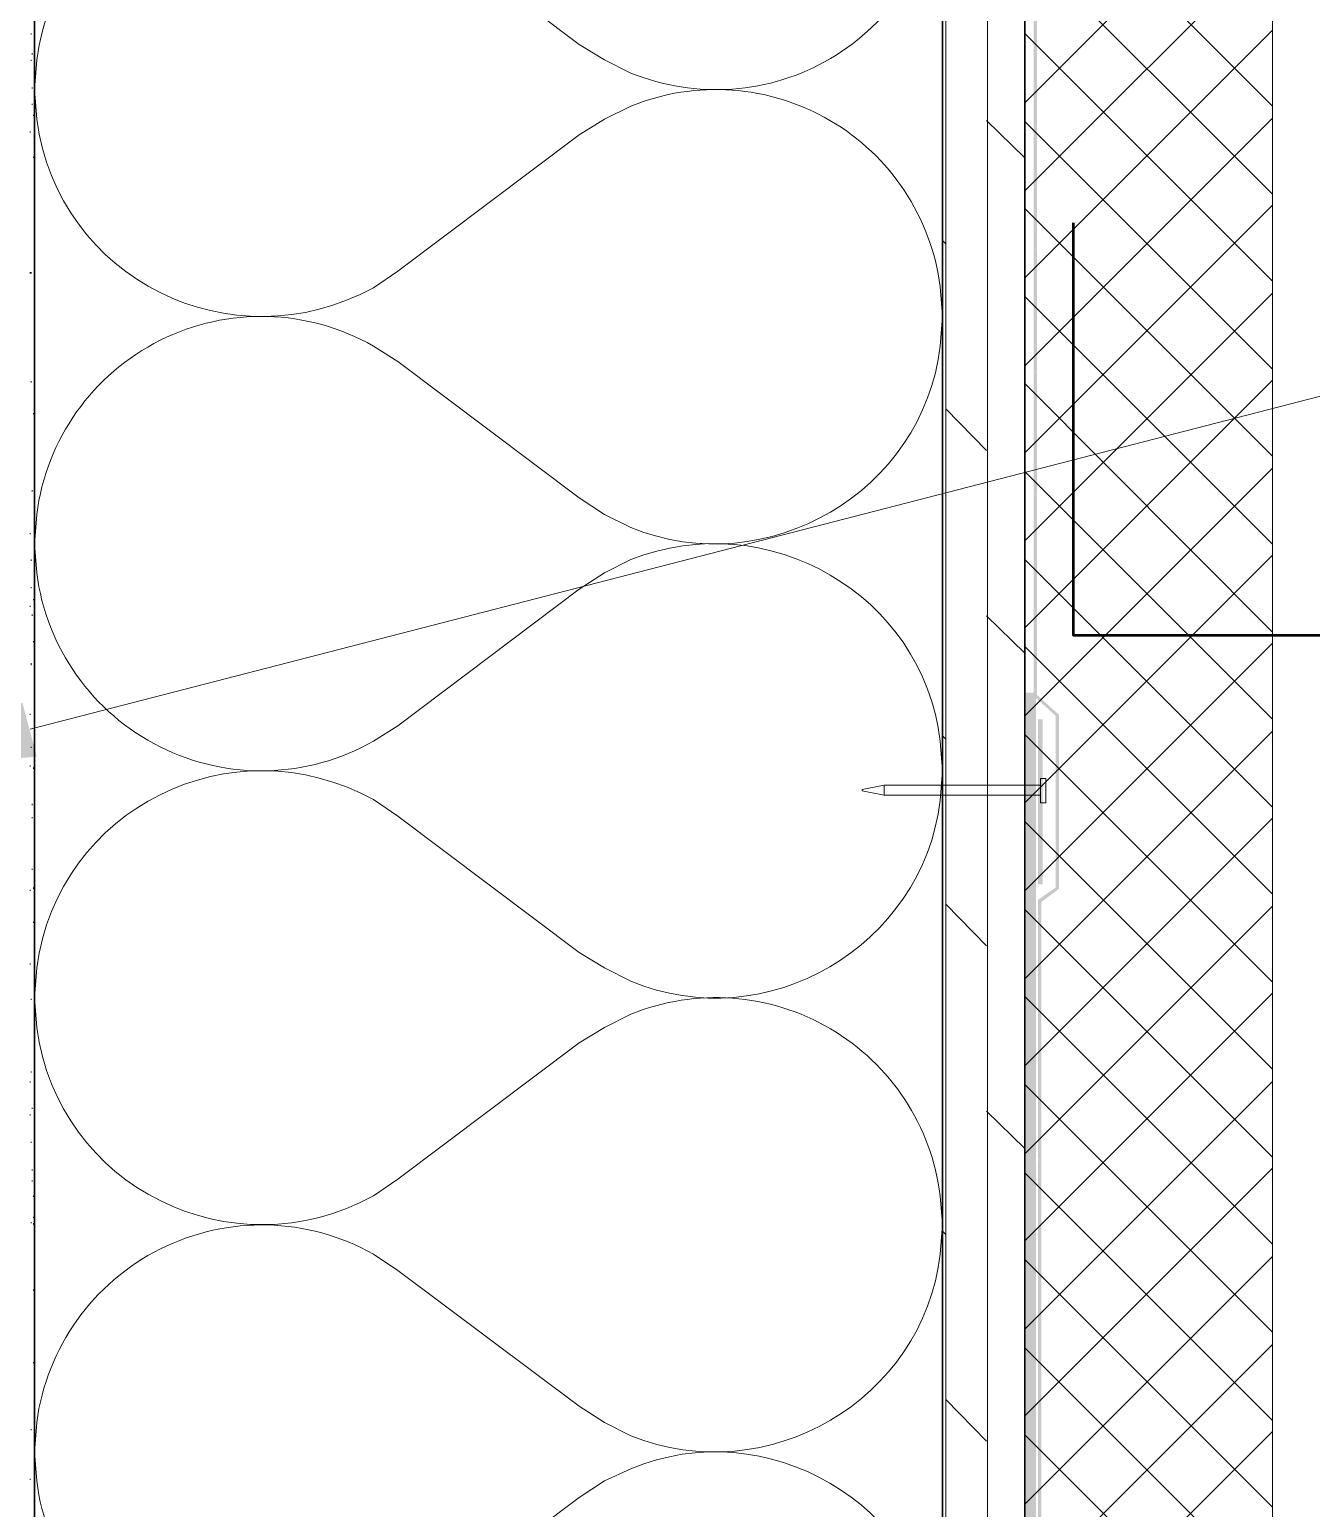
# Model space of a CAD drawing. Header units: inches. Extents: x 5 to 516, y -193 to 129.
# Drawn here: x 334.769 to 335.416, y -9.85 to -9.104 of the extents above; entities that cross this region are included whole.
import ezdxf

# ---------------------------------------------------------------- set-up
doc = ezdxf.new("R2010")
doc.units = ezdxf.units.IN
doc.header["$MEASUREMENT"] = 0
doc.layers.add('PDF6_Geometry', color=7, linetype='Continuous')
doc.layers.add('PDF6_Solid Fills', color=7, linetype='Continuous')

msp = doc.modelspace()

# ---------------------------------------------------------------- hatches: boundary and pattern name
at = {"layer": 'PDF6_Solid Fills', "transparency": 33554559}
for points in [[(335.2779228, -9.4394714), (335.2762562, -8.8261381), (335.2762562, -9.440027), (335.2890356, -9.4494709)], [(335.272368, -10.753916), (335.277368, -10.7483605), (335.2773684, -9.4383597), (335.272368, -9.4383605)], [(335.2890339, -9.4494714), (335.2762562, -9.440027), (335.2873673, -9.450027), (335.2873691, -9.5366932), (335.2784802, -9.5428042), (335.2801466, -10.7589156), (335.2801462, -9.5439158), (335.2890351, -9.5372482)], [(335.2807004, -9.4516937), (335.2784782, -9.4516937), (335.2784783, -9.5350271), (335.2807004, -9.5350271)]]:
    msp.add_hatch(color=256, dxfattribs=at).paths.add_polyline_path(points)

# ---------------------------------------------------------------- linework, layer by layer
at = {"layer": 'PDF6_Geometry', "lineweight": 35}
for points in [[(334.7718119, -8.8261381), (334.7718119, -10.7178047), (334.7301452, -10.7178047), (334.7301452, -10.2500269)], [(335.2301452, -8.8261376), (335.2301452, -10.7589154), (335.2718119, -10.7589154), (335.2718119, -8.8261376)]]:
    msp.add_lwpolyline(points, dxfattribs=at)
at = {"layer": 'PDF6_Geometry', "lineweight": 15}
for points in [[(335.2318135, -10.7589153), (335.2318135, -8.8261375)], [(335.2529227, -10.7589153), (335.2529227, -8.8261375)], [(335.2718119, -8.8261376), (335.2718119, -10.7589154), (335.3968119, -10.7589154), (335.3968119, -8.8261376)], [(335.2718119, -9.1405828), (335.3968119, -9.0155828)], [(335.3968119, -9.1422489), (335.2718119, -9.0172489)], [(335.2718119, -9.1850266), (335.3968119, -9.0600266)], [(335.3968119, -9.1866938), (335.2718119, -9.0616938)], [(334.7701459, -9.1061375), (334.7701459, -9.105582)], [(335.2718119, -9.2289154), (335.3968119, -9.1039154)], [(335.3968119, -9.2305826), (335.2718119, -9.1055826)], [(334.7695898, -9.456693), (336.1023675, -9.1128041), (336.236812, -9.1128041)], [(334.7701459, -9.1194715), (334.7701459, -9.1189159)], [(334.770702, -9.1161371), (334.770702, -9.1155816)], [(334.7729226, -9.1189157), (334.7718115, -9.1339157), (334.7729226, -9.1489157)], [(334.770702, -9.1333604), (334.770702, -9.1328048)], [(334.7718119, -9.1289161), (334.7718119, -9.1283605)], [(334.770702, -9.1416928), (334.770702, -9.1411372)], [(334.7712581, -9.1472492), (334.7712581, -9.1466937)], [(335.2718119, -9.1683606), (335.2523675, -9.1494717)], [(335.2718119, -9.2733603), (335.3968119, -9.1483603)], [(335.3968119, -9.2750263), (335.2718119, -9.1500263)], [(334.7695898, -9.1555817), (334.7695898, -9.1550261)], [(334.9429226, -9.2339157), (334.9551448, -9.2255823), (335.0468115, -9.1566935)], [(334.7718119, -9.160582), (334.7718119, -9.1600265)], [(334.7712581, -9.1683606), (334.7712581, -9.1678051)], [(334.7718119, -9.1944712), (334.7718119, -9.1939157)], [(335.2718119, -9.3172491), (335.3968119, -9.1922491)], [(335.3968119, -9.3189151), (335.2718119, -9.1939151)], [(335.2318135, -9.2116933), (335.2301469, -9.2100267)], [(334.7695898, -9.2266933), (334.7695898, -9.2261377)], [(334.7701459, -9.2266933), (334.7701459, -9.2261377)], [(335.2718119, -9.3616929), (335.3968119, -9.2366929)], [(335.3968119, -9.36336), (335.2718119, -9.23836)], [(334.7701459, -9.2816939), (334.7701459, -9.2811383)], [(335.2718119, -9.4055817), (335.3968119, -9.2805817)], [(335.3968119, -9.4078038), (335.2718119, -9.2822482)], [(334.7712581, -9.2978049), (334.7712581, -9.2972493)], [(335.2523688, -9.316138), (335.2318133, -9.2950269)], [(335.2718119, -9.4500266), (335.3968119, -9.3250266)], [(335.3968119, -9.4516937), (335.2718119, -9.3266937)], [(334.770702, -9.3366933), (334.770702, -9.3361378)], [(334.7695898, -9.3583597), (334.7695898, -9.3578041)], [(334.7701459, -9.3716936), (334.7701459, -9.371138)], [(335.2718119, -9.4939154), (335.3968119, -9.3689154)], [(335.3968119, -9.4961375), (335.2718119, -9.3711375)], [(334.7701459, -9.3855825), (334.7701459, -9.3850269)], [(334.7695898, -9.3950271), (334.7695898, -9.3944715)], [(334.7712581, -9.3916928), (334.7712581, -9.3911372)], [(334.770702, -9.3994714), (334.770702, -9.3989158)], [(335.2718119, -9.4183606), (335.2523675, -9.3994717)], [(334.7712581, -9.4128042), (334.7712581, -9.4122486)], [(335.2718119, -9.5383602), (335.3968119, -9.4133603)], [(335.3968119, -9.5400263), (335.2718119, -9.4150263)], [(334.7701459, -9.4239159), (334.7701459, -9.4233604)], [(334.7701459, -9.4244709), (334.7701459, -9.4239154)], [(334.7718119, -9.426693), (334.7718119, -9.4261375)], [(334.7695898, -9.4494705), (334.7695898, -9.4489149)], [(334.7718119, -9.4466934), (334.7718119, -9.4461378)], [(335.2290337, -9.4928046), (335.2301448, -9.4778046), (335.2290337, -9.4628046)], [(335.2318135, -9.4616933), (335.2301469, -9.4600266)], [(335.2718119, -9.582804), (335.3968119, -9.457804)], [(335.3968119, -9.5844712), (335.2718119, -9.4594712)], [(334.7701459, -9.4661376), (334.7701459, -9.465582)], [(334.7695898, -9.4755822), (334.7695898, -9.4750266)], [(334.7712581, -9.4766933), (334.7712581, -9.4761377)], [(335.2007014, -9.4850268), (335.2795903, -9.4850268)], [(334.9429226, -9.492249), (334.9551448, -9.5005823), (335.0468115, -9.5694712), (335.0595892, -9.577249), (335.0729226, -9.5839157)], [(335.2007014, -9.4900272), (335.2795903, -9.4900272)], [(334.770702, -9.4950264), (334.770702, -9.4944709)], [(334.770702, -9.5016939), (334.770702, -9.5011384)], [(335.2718119, -9.6266939), (335.3968119, -9.5016939)], [(335.3968119, -9.62836), (335.2718119, -9.50336)], [(334.770702, -9.5278046), (334.770702, -9.527249)], [(334.7695898, -9.5383602), (334.7695898, -9.5378047)], [(334.7712581, -9.5372492), (334.7712581, -9.5366936)], [(335.2523688, -9.566138), (335.2318133, -9.5450269)], [(335.2718119, -9.6711377), (335.3968119, -9.5461377)], [(335.3968119, -9.6728049), (335.2718119, -9.5478049)], [(334.7712581, -9.5544713), (334.7712581, -9.5539157)], [(334.7718119, -9.5655819), (334.7718119, -9.5650264)], [(334.7695898, -9.5755827), (334.7695898, -9.5750271)], [(334.7729226, -9.577249), (334.7718115, -9.592249), (334.7729226, -9.607249)], [(334.7718119, -9.5800269), (334.7718119, -9.5794714)], [(335.2718119, -9.7150265), (335.3968119, -9.5900265)], [(334.7701459, -9.5933597), (334.7701459, -9.5928041)], [(335.3968119, -9.7166937), (335.2718119, -9.5916937)], [(334.9429226, -9.692249), (334.9551448, -9.6839157), (335.0468115, -9.6150268)], [(334.7695898, -9.6350264), (334.7695898, -9.6344708)], [(334.7701459, -9.630026), (334.7701459, -9.6294705)], [(335.2718119, -9.7594714), (335.3968119, -9.6344714)], [(335.3968119, -9.7611374), (335.2718119, -9.6361374)], [(334.770702, -9.6483603), (334.770702, -9.6478047)], [(335.2718119, -9.6683606), (335.2523675, -9.6494717)], [(334.7695898, -9.6516935), (334.7695898, -9.6511379)], [(334.7701459, -9.6655824), (334.7701459, -9.6650268)], [(334.770702, -9.6794713), (334.770702, -9.6789157)], [(335.2718119, -9.8033602), (335.3968119, -9.6783602)], [(335.3968119, -9.8055823), (335.2718119, -9.6805823)], [(334.770702, -9.6850266), (334.770702, -9.684471)], [(334.7712581, -9.6928041), (334.7712581, -9.6922485)], [(334.7712581, -9.7033597), (334.7712581, -9.7028042)], [(334.7701459, -9.706138), (334.7701459, -9.7055824)], [(334.7712581, -9.7066929), (334.7712581, -9.7061374)], [(335.2318135, -9.7116933), (335.2301469, -9.7100266)], [(335.2718119, -9.847804), (335.3968119, -9.722804)], [(335.3968119, -9.8494711), (335.2718119, -9.7244711)], [(334.7712581, -9.7400272), (334.7712581, -9.7394716)], [(335.2718119, -9.8922489), (335.3968119, -9.7672489)], [(335.3968119, -9.8939149), (335.2718119, -9.7689149)], [(334.7712581, -9.7766935), (334.7712581, -9.7761379)], [(334.7718119, -9.7950266), (334.7718119, -9.7944711)], [(335.2523688, -9.816138), (335.2318133, -9.7950269)], [(334.7701459, -9.8105816), (334.7701459, -9.810026)], [(335.2718119, -9.9361377), (335.3968119, -9.8111377)], [(335.3968119, -9.9378048), (335.2718119, -9.8128048)], [(334.7695898, -9.8355822), (334.7695898, -9.8350267)]]:
    msp.add_lwpolyline(points, dxfattribs=at)
for points in [[(334.9429226, -9.0339157), (334.9551448, -9.042249), (335.0468115, -9.1111379), (335.0595892, -9.1189157), (335.0729226, -9.1255823, 0.49345486), (335.2290337, -9.0339157), (335.2301448, -9.0194712), (335.2290337, -9.0044712)], [(335.2290337, -9.2633599), (335.2301448, -9.2483599), (335.2290337, -9.2333599, 0.4911756), (335.0729226, -9.1422487), (335.0595892, -9.1489154), (335.0468115, -9.1566932)], [(335.0729226, -9.3711379), (335.0595892, -9.3778046), (335.0468115, -9.3861376), (334.9551448, -9.4550265), (334.9429226, -9.4628043, -0.53392193), (334.7729226, -9.3778043), (334.7718115, -9.3633598), (334.7729226, -9.3483598, -0.5339546), (334.9429226, -9.2633599), (334.9551448, -9.2711376), (335.0468115, -9.3400265), (335.0595892, -9.3483598), (335.0729226, -9.3550265)], [(335.2290337, -9.7216932), (335.2301448, -9.7066932), (335.2290337, -9.6922487, 0.4934218), (335.0729226, -9.6005821), (335.0595892, -9.6072487), (335.0468115, -9.6150265)], [(335.0729226, -9.8300268), (335.0595892, -9.8361379), (335.0468115, -9.8444709), (334.9551448, -9.9133598), (334.9429226, -9.9211376, -0.53545792), (334.7729226, -9.8361376), (334.7718115, -9.8216932), (334.7729226, -9.8066932, -0.53109525), (334.9429226, -9.7216932), (334.9551448, -9.7300265), (335.0468115, -9.7983598), (335.0595892, -9.8066932), (335.0729226, -9.8133598)]]:
    msp.add_lwpolyline(points, format="xyb", dxfattribs=at)
at = {"layer": 'PDF6_Geometry', "lineweight": 50}
msp.add_lwpolyline([(335.7284792, -9.409471), (335.296257, -9.409471), (335.296257, -9.2011376)], dxfattribs=at)
at = {"layer": 'PDF6_Geometry', "lineweight": 15}
for points in [[(335.1895908, -9.487249), (335.2007019, -9.4850267), (335.2007019, -9.4900267), (335.1895908, -9.4878045)], [(335.2795905, -9.4939159), (335.2795905, -9.4816936), (335.2823683, -9.4816936), (335.2823683, -9.4939159)]]:
    msp.add_lwpolyline(points, close=True, dxfattribs=at)
for points in [[(334.9429226, -9.0339157), (334.8714781, -8.9948601), (334.7837004, -9.0381472), (334.7729226, -9.1189157)], [(334.7729226, -9.1489157), (334.7836911, -9.2296749), (334.8714874, -9.2729712), (334.9429226, -9.2339157)], [(335.0729226, -9.3550265), (335.1418763, -9.3828691), (335.220404, -9.3368969), (335.2290337, -9.2633599)], [(335.2290337, -9.4628046), (335.2202189, -9.3887305), (335.1418577, -9.343786), (335.0729226, -9.3711379)], [(334.9429226, -9.492249), (334.8714781, -9.4531934), (334.7837004, -9.4964805), (334.7729226, -9.577249)], [(335.0729226, -9.5839157), (335.1413207, -9.6124897), (335.2200985, -9.5663879), (335.2290337, -9.4928046)], [(334.7729226, -9.607249), (334.7836911, -9.6880083), (334.8714874, -9.7313046), (334.9429226, -9.692249)], [(335.0729226, -9.8133598), (335.1418763, -9.8412024), (335.220404, -9.7952302), (335.2290337, -9.7216932)], [(335.2290337, -9.9211379), (335.22058, -9.8476379), (335.1410059, -9.8014434), (335.0729226, -9.8300268)]]:
    msp.add_open_spline(points, degree=3, dxfattribs=at)
at = {"layer": 'PDF6_Solid Fills', "lineweight": 50, "transparency": 33554559}
for points in [[(335.2779245, -9.4394709), (335.2762578, -8.8261376), (335.2779245, -8.8261376)], [(334.7729241, -9.4705818), (334.6884797, -9.4778041), (334.7657019, -9.4433596)], [(335.2784783, -9.5428045), (335.280145, -10.7589156), (335.2784783, -10.7589156)]]:
    msp.add_solid(points, dxfattribs=at)

doc.saveas('drawing.dxf')
